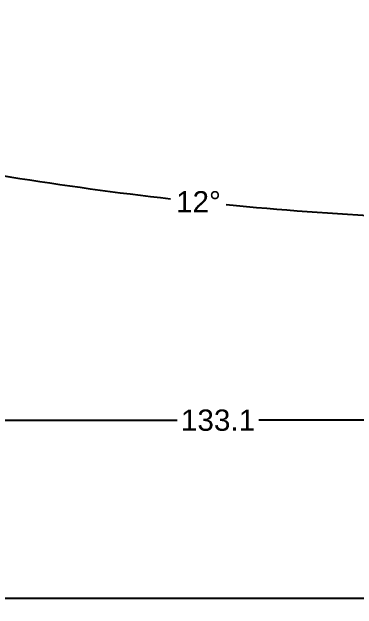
# Model space of a CAD drawing. Header units: millimetres. Extents: x 2985 to 3826, y 1462 to 2056.
# Drawn here: x 3434.3 to 3499.3, y 1686.8 to 1799.2 of the extents above; entities that cross this region are included whole.
import ezdxf

# ---------------------------------------------------------------- set-up
doc = ezdxf.new("R2010")
doc.units = ezdxf.units.MM
doc.styles.get("Standard").update_dxf_attribs({"font": 'arial.ttf'})
doc.dimstyles.new('사본(2) STANDARD', dxfattribs={"dimscale": 0, "dimtxt": 4, "dimasz": 4, "dimexe": 1.25, "dimexo": 0.625, "dimgap": 1.5, "dimtad": 3, "dimtih": 1, "dimtoh": 1, "dimdec": 1, "dimzin": 9, "dimdsep": 46, "dimtxsty": 'Standard', "dimcen": 2.5, "dimclrd": 3, "dimclre": 3, "dimclrt": 4, "dimadec": 0, "dimazin": 0, "dimtfac": 1, "dimtdec": 1, "dimtmove": 0, "dimatfit": 3, "dimfxl": 1.25, "dimtfill": 1, "dimtolj": 1, "dimtzin": 0, "dimarcsym": 0})

# ---------------------------------------------------------------- blocks, each defined once
blk = doc.blocks.new('*D10')
at = {"color": 3, "lineweight": -2, "transparency": 16777216}
for start, end in [(258.34101, 263.55103), (264.4486, 269.65899)]:
    blk.add_arc((3539.68, 2431.87), 672.08, start, end, dxfattribs=at)
at = {"color": 3, "transparency": 16777216}
for points in [[(3403.72, 1773), (3404, 1774.31), (3399.95, 1774.47)], [(3535.68, 1760.47), (3535.68, 1759.13), (3539.68, 1759.79)]]:
    blk.add_solid(points, dxfattribs=at)
at = {"layer": 'Defpoints', "color": 0, "transparency": 16777216}
for p in [(3539.68, 1866.95), (3413.54, 1838.45), (3446.14, 1766.33), (3381.74, 1688.84), (3539.68, 1686.83)]:
    blk.add_point(p, dxfattribs=at)
at = {"color": 4, "transparency": 16777216, "insert": (3469.43, 1763.47), "char_height": 4, "attachment_point": 5, "bg_fill": 3, "box_fill_scale": 1.1, "bg_fill_color": 256, "bg_fill_true_color": 13158600, "bg_fill_transparency": 0}
blk.add_mtext('\\A1;12°', dxfattribs=at)
blk = doc.blocks.new('*D11')
at = {"color": 3, "lineweight": -2, "transparency": 16777216}
for p, q in [((3405.91, 1805.51), (3371.68, 1805.51)), ((3372.93, 1801.51), (3372.93, 1750.72)), ((3372.93, 1692.84), (3372.93, 1743.63)), ((3514.5, 1688.84), (3371.68, 1688.84))]:
    blk.add_line(p, q, dxfattribs=at)
at = {"color": 3, "transparency": 16777216}
for points in [[(3372.26, 1801.51), (3373.59, 1801.51), (3372.93, 1805.51)], [(3372.26, 1692.84), (3373.59, 1692.84), (3372.93, 1688.84)]]:
    blk.add_solid(points, dxfattribs=at)
at = {"layer": 'Defpoints', "color": 0, "transparency": 16777216}
for p in [(3406.54, 1805.51), (3372.93, 1688.84), (3515.12, 1688.84)]:
    blk.add_point(p, dxfattribs=at)
at = {"color": 4, "transparency": 16777216, "insert": (3372.93, 1747.17), "char_height": 4, "attachment_point": 5, "bg_fill": 3, "box_fill_scale": 1.1, "bg_fill_color": 256, "bg_fill_true_color": 13158600, "bg_fill_transparency": 0}
blk.add_mtext('\\A1;116.7', dxfattribs=at)
blk = doc.blocks.new('*D12')
at = {"color": 3, "lineweight": -2, "transparency": 16777216}
for p, q in [((3406.54, 1804.89), (3406.54, 1721.1)), ((3539.68, 1696.48), (3539.68, 1723.6)), ((3410.54, 1722.35), (3465.43, 1722.35)), ((3535.68, 1722.35), (3480.78, 1722.35))]:
    blk.add_line(p, q, dxfattribs=at)
at = {"color": 3, "transparency": 16777216}
for points in [[(3410.54, 1723.01), (3410.54, 1721.68), (3406.54, 1722.35)], [(3535.68, 1723.01), (3535.68, 1721.68), (3539.68, 1722.35)]]:
    blk.add_solid(points, dxfattribs=at)
at = {"layer": 'Defpoints', "color": 0, "transparency": 16777216}
for p in [(3406.54, 1805.51), (3539.68, 1722.35), (3539.68, 1695.85)]:
    blk.add_point(p, dxfattribs=at)
at = {"color": 4, "transparency": 16777216, "insert": (3473.11, 1722.35), "char_height": 4, "attachment_point": 5, "bg_fill": 3, "box_fill_scale": 1.1, "bg_fill_color": 256, "bg_fill_true_color": 13158600, "bg_fill_transparency": 0}
blk.add_mtext('\\A1;133.1', dxfattribs=at)

msp = doc.modelspace()

# ---------------------------------------------------------------- dimensions: what is measured, and where the dimension line sits
dim = msp.add_angular_dim_2l(base=(3446.14, 1766.33), line1=((3539.68, 1866.95), (3539.68, 1686.83)), line2=((3381.74, 1688.84), (3413.54, 1838.45)), dimstyle='사본(2) STANDARD', override={"dimscale": 1, "dimtad": 0})
dim.commit()
dim.dimension.update_dxf_attribs({"geometry": '*D10', "text_midpoint": (3469.43, 1763.47)})

# ---------------------------------------------------------------- next in the draw order: dimensions: what is measured, and where the dimension line sits
dim = msp.add_linear_dim(base=(3372.93, 1688.84), p1=(3406.54, 1805.51), p2=(3515.12, 1688.84), angle=90, dimstyle='사본(2) STANDARD', override={"dimscale": 1, "dimtad": 0})
dim.commit()
dim.dimension.update_dxf_attribs({"geometry": '*D11', "text_midpoint": (3372.93, 1747.17)})

# ---------------------------------------------------------------- next in the draw order: dimensions: what is measured, and where the dimension line sits
dim = msp.add_linear_dim(base=(3539.68, 1722.35), p1=(3406.54, 1805.51), p2=(3539.68, 1695.85), dimstyle='사본(2) STANDARD', override={"dimscale": 1, "dimtad": 0})
dim.commit()
dim.dimension.update_dxf_attribs({"geometry": '*D12', "text_midpoint": (3473.11, 1722.35)})

doc.saveas('drawing.dxf')
